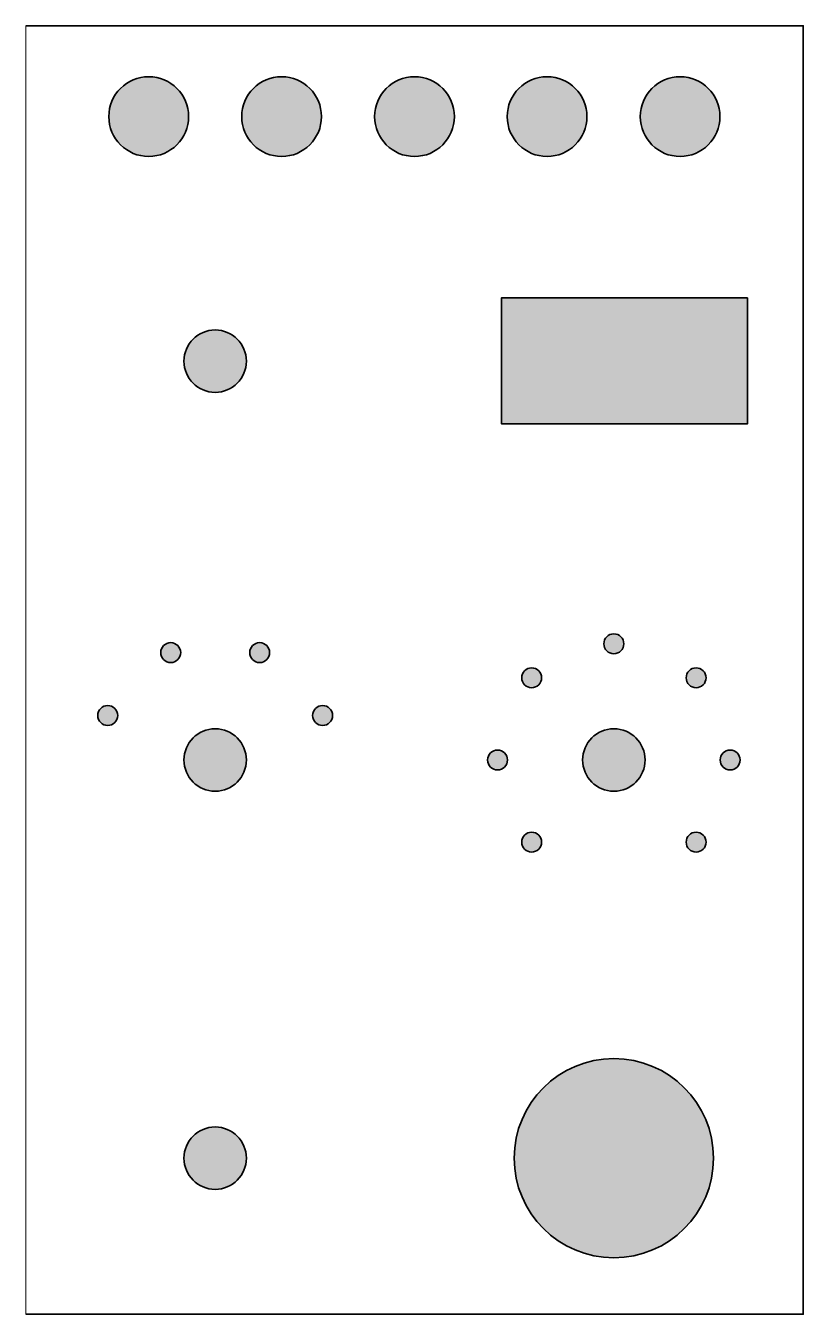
# Paper-space layout 'Layout1' of a CAD drawing. Header units: millimetres. Extents: x 0 to 117, y 0 to 194.
# The model-space entities are those that its viewports show. They can reach past a viewport. Long polylines and large blocks are cut down to what shows.
import ezdxf

# ---------------------------------------------------------------- set-up
doc = ezdxf.new("R2010")
doc.units = ezdxf.units.MM

msp = doc.modelspace()

# ---------------------------------------------------------------- hatches: boundary and pattern name
at = {"true_color": 0xffffff, "transparency": 33554687}
h = msp.add_hatch(color=7, dxfattribs=at)
edge = h.paths.add_edge_path(flags=0)
edge.add_spline(control_points=[(24.76, 186.32), (28.07, 186.32), (30.76, 183.64), (30.76, 180.32), (30.76, 177.01), (28.07, 174.32), (24.76, 174.32), (21.45, 174.32), (18.76, 177.01), (18.76, 180.32), (18.76, 183.64), (21.45, 186.32), (24.76, 186.32)], knot_values=[0, 0, 0, 0, 1, 1, 1, 2, 2, 2, 3, 3, 3, 4, 4, 4, 4], degree=3, periodic=1)
h = msp.add_hatch(color=7, dxfattribs=at)
edge = h.paths.add_edge_path(flags=0)
edge.add_spline(control_points=[(44.76, 186.32), (48.07, 186.32), (50.76, 183.64), (50.76, 180.32), (50.76, 177.01), (48.07, 174.32), (44.76, 174.32), (41.45, 174.32), (38.76, 177.01), (38.76, 180.32), (38.76, 183.64), (41.45, 186.32), (44.76, 186.32)], knot_values=[0, 0, 0, 0, 1, 1, 1, 2, 2, 2, 3, 3, 3, 4, 4, 4, 4], degree=3, periodic=1)
h = msp.add_hatch(color=7, dxfattribs=at)
edge = h.paths.add_edge_path(flags=0)
edge.add_spline(control_points=[(64.76, 186.32), (68.07, 186.32), (70.76, 183.64), (70.76, 180.32), (70.76, 177.01), (68.07, 174.32), (64.76, 174.32), (61.45, 174.32), (58.76, 177.01), (58.76, 180.32), (58.76, 183.64), (61.45, 186.32), (64.76, 186.32)], knot_values=[0, 0, 0, 0, 1, 1, 1, 2, 2, 2, 3, 3, 3, 4, 4, 4, 4], degree=3, periodic=1)
h = msp.add_hatch(color=7, dxfattribs=at)
edge = h.paths.add_edge_path(flags=0)
edge.add_spline(control_points=[(84.71, 186.32), (88.02, 186.32), (90.71, 183.64), (90.71, 180.32), (90.71, 177.01), (88.02, 174.32), (84.71, 174.32), (81.4, 174.32), (78.71, 177.01), (78.71, 180.32), (78.71, 183.64), (81.4, 186.32), (84.71, 186.32)], knot_values=[0, 0, 0, 0, 1, 1, 1, 2, 2, 2, 3, 3, 3, 4, 4, 4, 4], degree=3, periodic=1)
h = msp.add_hatch(color=7, dxfattribs=at)
edge = h.paths.add_edge_path(flags=0)
edge.add_spline(control_points=[(104.73, 186.32), (108.04, 186.32), (110.73, 183.64), (110.73, 180.32), (110.73, 177.01), (108.04, 174.32), (104.73, 174.32), (101.42, 174.32), (98.73, 177.01), (98.73, 180.32), (98.73, 183.64), (101.42, 186.32), (104.73, 186.32)], knot_values=[0, 0, 0, 0, 1, 1, 1, 2, 2, 2, 3, 3, 3, 4, 4, 4, 4], degree=3, periodic=1)
msp.add_hatch(color=7, dxfattribs=at).paths.add_polyline_path([(114.86, 153.05), (114.86, 134.05), (77.86, 134.05), (77.86, 153.05)], flags=0)
h = msp.add_hatch(color=7, dxfattribs=at)
edge = h.paths.add_edge_path(flags=0)
edge.add_spline(control_points=[(34.76, 148.2), (37.36, 148.2), (39.46, 146.09), (39.46, 143.5), (39.46, 140.91), (37.36, 138.8), (34.76, 138.8), (32.17, 138.8), (30.06, 140.91), (30.06, 143.5), (30.06, 146.09), (32.17, 148.2), (34.76, 148.2)], knot_values=[0, 0, 0, 0, 1, 1, 1, 2, 2, 2, 3, 3, 3, 4, 4, 4, 4], degree=3, periodic=1)
h = msp.add_hatch(color=7, dxfattribs=at)
edge = h.paths.add_edge_path(flags=0)
edge.add_spline(control_points=[(28.07, 101.12), (28.89, 101.12), (29.57, 100.45), (29.57, 99.62), (29.57, 98.79), (28.89, 98.12), (28.07, 98.12), (27.24, 98.12), (26.57, 98.79), (26.57, 99.62), (26.57, 100.45), (27.24, 101.12), (28.07, 101.12)], knot_values=[0, 0, 0, 0, 1, 1, 1, 2, 2, 2, 3, 3, 3, 4, 4, 4, 4], degree=3, periodic=1)
h = msp.add_hatch(color=7, dxfattribs=at)
edge = h.paths.add_edge_path(flags=0)
edge.add_spline(control_points=[(41.46, 101.12), (42.29, 101.12), (42.96, 100.45), (42.96, 99.62), (42.96, 98.79), (42.29, 98.12), (41.46, 98.12), (40.63, 98.12), (39.96, 98.79), (39.96, 99.62), (39.96, 100.45), (40.63, 101.12), (41.46, 101.12)], knot_values=[0, 0, 0, 0, 1, 1, 1, 2, 2, 2, 3, 3, 3, 4, 4, 4, 4], degree=3, periodic=1)
h = msp.add_hatch(color=7, dxfattribs=at)
edge = h.paths.add_edge_path(flags=0)
edge.add_spline(control_points=[(94.76, 102.45), (95.59, 102.45), (96.26, 101.78), (96.26, 100.95), (96.26, 100.12), (95.59, 99.45), (94.76, 99.45), (93.93, 99.45), (93.26, 100.12), (93.26, 100.95), (93.26, 101.78), (93.93, 102.45), (94.76, 102.45)], knot_values=[0, 0, 0, 0, 1, 1, 1, 2, 2, 2, 3, 3, 3, 4, 4, 4, 4], degree=3, periodic=1)
h = msp.add_hatch(color=7, dxfattribs=at)
edge = h.paths.add_edge_path(flags=0)
edge.add_spline(control_points=[(82.39, 97.33), (83.22, 97.33), (83.89, 96.65), (83.89, 95.83), (83.89, 95), (83.22, 94.33), (82.39, 94.33), (81.56, 94.33), (80.89, 95), (80.89, 95.83), (80.89, 96.65), (81.56, 97.33), (82.39, 97.33)], knot_values=[0, 0, 0, 0, 1, 1, 1, 2, 2, 2, 3, 3, 3, 4, 4, 4, 4], degree=3, periodic=1)
h = msp.add_hatch(color=7, dxfattribs=at)
edge = h.paths.add_edge_path(flags=0)
edge.add_spline(control_points=[(107.14, 97.33), (107.96, 97.33), (108.64, 96.65), (108.64, 95.83), (108.64, 95), (107.96, 94.33), (107.14, 94.33), (106.31, 94.33), (105.64, 95), (105.64, 95.83), (105.64, 96.65), (106.31, 97.33), (107.14, 97.33)], knot_values=[0, 0, 0, 0, 1, 1, 1, 2, 2, 2, 3, 3, 3, 4, 4, 4, 4], degree=3, periodic=1)
h = msp.add_hatch(color=7, dxfattribs=at)
edge = h.paths.add_edge_path(flags=0)
edge.add_spline(control_points=[(18.59, 91.65), (19.42, 91.65), (20.09, 90.98), (20.09, 90.15), (20.09, 89.32), (19.42, 88.65), (18.59, 88.65), (17.77, 88.65), (17.09, 89.32), (17.09, 90.15), (17.09, 90.98), (17.77, 91.65), (18.59, 91.65)], knot_values=[0, 0, 0, 0, 1, 1, 1, 2, 2, 2, 3, 3, 3, 4, 4, 4, 4], degree=3, periodic=1)
h = msp.add_hatch(color=7, dxfattribs=at)
edge = h.paths.add_edge_path(flags=0)
edge.add_spline(control_points=[(50.93, 91.65), (51.76, 91.65), (52.43, 90.98), (52.43, 90.15), (52.43, 89.32), (51.76, 88.65), (50.93, 88.65), (50.1, 88.65), (49.43, 89.32), (49.43, 90.15), (49.43, 90.98), (50.1, 91.65), (50.93, 91.65)], knot_values=[0, 0, 0, 0, 1, 1, 1, 2, 2, 2, 3, 3, 3, 4, 4, 4, 4], degree=3, periodic=1)
h = msp.add_hatch(color=7, dxfattribs=at)
edge = h.paths.add_edge_path(flags=0)
edge.add_spline(control_points=[(34.76, 88.15), (37.36, 88.15), (39.46, 86.05), (39.46, 83.45), (39.46, 80.86), (37.36, 78.75), (34.76, 78.75), (32.17, 78.75), (30.06, 80.86), (30.06, 83.45), (30.06, 86.05), (32.17, 88.15), (34.76, 88.15)], knot_values=[0, 0, 0, 0, 1, 1, 1, 2, 2, 2, 3, 3, 3, 4, 4, 4, 4], degree=3, periodic=1)
h = msp.add_hatch(color=7, dxfattribs=at)
edge = h.paths.add_edge_path(flags=0)
edge.add_spline(control_points=[(94.76, 88.15), (97.36, 88.15), (99.46, 86.05), (99.46, 83.45), (99.46, 80.86), (97.36, 78.75), (94.76, 78.75), (92.17, 78.75), (90.06, 80.86), (90.06, 83.45), (90.06, 86.05), (92.17, 88.15), (94.76, 88.15)], knot_values=[0, 0, 0, 0, 1, 1, 1, 2, 2, 2, 3, 3, 3, 4, 4, 4, 4], degree=3, periodic=1)
h = msp.add_hatch(color=7, dxfattribs=at)
edge = h.paths.add_edge_path(flags=0)
edge.add_spline(control_points=[(77.26, 84.95), (78.09, 84.95), (78.76, 84.28), (78.76, 83.45), (78.76, 82.62), (78.09, 81.95), (77.26, 81.95), (76.43, 81.95), (75.76, 82.62), (75.76, 83.45), (75.76, 84.28), (76.43, 84.95), (77.26, 84.95)], knot_values=[0, 0, 0, 0, 1, 1, 1, 2, 2, 2, 3, 3, 3, 4, 4, 4, 4], degree=3, periodic=1)
h = msp.add_hatch(color=7, dxfattribs=at)
edge = h.paths.add_edge_path(flags=0)
edge.add_spline(control_points=[(112.26, 84.95), (113.09, 84.95), (113.76, 84.28), (113.76, 83.45), (113.76, 82.62), (113.09, 81.95), (112.26, 81.95), (111.43, 81.95), (110.76, 82.62), (110.76, 83.45), (110.76, 84.28), (111.43, 84.95), (112.26, 84.95)], knot_values=[0, 0, 0, 0, 1, 1, 1, 2, 2, 2, 3, 3, 3, 4, 4, 4, 4], degree=3, periodic=1)
h = msp.add_hatch(color=7, dxfattribs=at)
edge = h.paths.add_edge_path(flags=0)
edge.add_spline(control_points=[(82.39, 72.58), (83.22, 72.58), (83.89, 71.91), (83.89, 71.08), (83.89, 70.25), (83.22, 69.58), (82.39, 69.58), (81.56, 69.58), (80.89, 70.25), (80.89, 71.08), (80.89, 71.91), (81.56, 72.58), (82.39, 72.58)], knot_values=[0, 0, 0, 0, 1, 1, 1, 2, 2, 2, 3, 3, 3, 4, 4, 4, 4], degree=3, periodic=1)
h = msp.add_hatch(color=7, dxfattribs=at)
edge = h.paths.add_edge_path(flags=0)
edge.add_spline(control_points=[(107.14, 72.58), (107.96, 72.58), (108.64, 71.91), (108.64, 71.08), (108.64, 70.25), (107.96, 69.58), (107.14, 69.58), (106.31, 69.58), (105.64, 70.25), (105.64, 71.08), (105.64, 71.91), (106.31, 72.58), (107.14, 72.58)], knot_values=[0, 0, 0, 0, 1, 1, 1, 2, 2, 2, 3, 3, 3, 4, 4, 4, 4], degree=3, periodic=1)
h = msp.add_hatch(color=7, dxfattribs=at)
edge = h.paths.add_edge_path(flags=0)
edge.add_spline(control_points=[(94.76, 38.5), (103.04, 38.5), (109.76, 31.78), (109.76, 23.5), (109.76, 15.22), (103.04, 8.5), (94.76, 8.5), (86.48, 8.5), (79.76, 15.22), (79.76, 23.5), (79.76, 31.78), (86.48, 38.5), (94.76, 38.5)], knot_values=[0, 0, 0, 0, 1, 1, 1, 2, 2, 2, 3, 3, 3, 4, 4, 4, 4], degree=3, periodic=1)
h = msp.add_hatch(color=7, dxfattribs=at)
edge = h.paths.add_edge_path(flags=0)
edge.add_spline(control_points=[(34.76, 28.2), (37.36, 28.2), (39.46, 26.09), (39.46, 23.5), (39.46, 20.91), (37.36, 18.8), (34.76, 18.8), (32.17, 18.8), (30.06, 20.91), (30.06, 23.5), (30.06, 26.09), (32.17, 28.2), (34.76, 28.2)], knot_values=[0, 0, 0, 0, 1, 1, 1, 2, 2, 2, 3, 3, 3, 4, 4, 4, 4], degree=3, periodic=1)

# ---------------------------------------------------------------- linework, layer by layer
at = {"color": 18, "linetype": 'Continuous', "lineweight": 35, "true_color": 0x000000}
for points in [[(6.26, 194), (123.26, 194), (123.26, 0), (6.26, 0), (6.26, 194)], [(114.86, 153.05), (114.86, 134.05), (77.86, 134.05), (77.86, 153.05), (114.86, 153.05)]]:
    msp.add_lwpolyline(points, close=True, dxfattribs=at)
for points in [[(24.76, 186.32), (28.07, 186.32), (30.76, 183.64), (30.76, 180.32), (30.76, 177.01), (28.07, 174.32), (24.76, 174.32), (21.45, 174.32), (18.76, 177.01), (18.76, 180.32), (18.76, 183.64), (21.45, 186.32), (24.76, 186.32)], [(44.76, 186.32), (48.07, 186.32), (50.76, 183.64), (50.76, 180.32), (50.76, 177.01), (48.07, 174.32), (44.76, 174.32), (41.45, 174.32), (38.76, 177.01), (38.76, 180.32), (38.76, 183.64), (41.45, 186.32), (44.76, 186.32)], [(64.76, 186.32), (68.07, 186.32), (70.76, 183.64), (70.76, 180.32), (70.76, 177.01), (68.07, 174.32), (64.76, 174.32), (61.45, 174.32), (58.76, 177.01), (58.76, 180.32), (58.76, 183.64), (61.45, 186.32), (64.76, 186.32)], [(84.71, 186.32), (88.02, 186.32), (90.71, 183.64), (90.71, 180.32), (90.71, 177.01), (88.02, 174.32), (84.71, 174.32), (81.4, 174.32), (78.71, 177.01), (78.71, 180.32), (78.71, 183.64), (81.4, 186.32), (84.71, 186.32)], [(104.73, 186.32), (108.04, 186.32), (110.73, 183.64), (110.73, 180.32), (110.73, 177.01), (108.04, 174.32), (104.73, 174.32), (101.42, 174.32), (98.73, 177.01), (98.73, 180.32), (98.73, 183.64), (101.42, 186.32), (104.73, 186.32)], [(34.76, 148.2), (37.36, 148.2), (39.46, 146.09), (39.46, 143.5), (39.46, 140.91), (37.36, 138.8), (34.76, 138.8), (32.17, 138.8), (30.06, 140.91), (30.06, 143.5), (30.06, 146.09), (32.17, 148.2), (34.76, 148.2)], [(28.07, 101.12), (28.89, 101.12), (29.57, 100.45), (29.57, 99.62), (29.57, 98.79), (28.89, 98.12), (28.07, 98.12), (27.24, 98.12), (26.57, 98.79), (26.57, 99.62), (26.57, 100.45), (27.24, 101.12), (28.07, 101.12)], [(41.46, 101.12), (42.29, 101.12), (42.96, 100.45), (42.96, 99.62), (42.96, 98.79), (42.29, 98.12), (41.46, 98.12), (40.63, 98.12), (39.96, 98.79), (39.96, 99.62), (39.96, 100.45), (40.63, 101.12), (41.46, 101.12)], [(94.76, 102.45), (95.59, 102.45), (96.26, 101.78), (96.26, 100.95), (96.26, 100.12), (95.59, 99.45), (94.76, 99.45), (93.93, 99.45), (93.26, 100.12), (93.26, 100.95), (93.26, 101.78), (93.93, 102.45), (94.76, 102.45)], [(82.39, 97.33), (83.22, 97.33), (83.89, 96.65), (83.89, 95.83), (83.89, 95), (83.22, 94.33), (82.39, 94.33), (81.56, 94.33), (80.89, 95), (80.89, 95.83), (80.89, 96.65), (81.56, 97.33), (82.39, 97.33)], [(107.14, 97.33), (107.96, 97.33), (108.64, 96.65), (108.64, 95.83), (108.64, 95), (107.96, 94.33), (107.14, 94.33), (106.31, 94.33), (105.64, 95), (105.64, 95.83), (105.64, 96.65), (106.31, 97.33), (107.14, 97.33)], [(18.59, 91.65), (19.42, 91.65), (20.09, 90.98), (20.09, 90.15), (20.09, 89.32), (19.42, 88.65), (18.59, 88.65), (17.77, 88.65), (17.09, 89.32), (17.09, 90.15), (17.09, 90.98), (17.77, 91.65), (18.59, 91.65)], [(50.93, 91.65), (51.76, 91.65), (52.43, 90.98), (52.43, 90.15), (52.43, 89.32), (51.76, 88.65), (50.93, 88.65), (50.1, 88.65), (49.43, 89.32), (49.43, 90.15), (49.43, 90.98), (50.1, 91.65), (50.93, 91.65)], [(34.76, 88.15), (37.36, 88.15), (39.46, 86.05), (39.46, 83.45), (39.46, 80.86), (37.36, 78.75), (34.76, 78.75), (32.17, 78.75), (30.06, 80.86), (30.06, 83.45), (30.06, 86.05), (32.17, 88.15), (34.76, 88.15)], [(94.76, 88.15), (97.36, 88.15), (99.46, 86.05), (99.46, 83.45), (99.46, 80.86), (97.36, 78.75), (94.76, 78.75), (92.17, 78.75), (90.06, 80.86), (90.06, 83.45), (90.06, 86.05), (92.17, 88.15), (94.76, 88.15)], [(77.26, 84.95), (78.09, 84.95), (78.76, 84.28), (78.76, 83.45), (78.76, 82.62), (78.09, 81.95), (77.26, 81.95), (76.43, 81.95), (75.76, 82.62), (75.76, 83.45), (75.76, 84.28), (76.43, 84.95), (77.26, 84.95)], [(112.26, 84.95), (113.09, 84.95), (113.76, 84.28), (113.76, 83.45), (113.76, 82.62), (113.09, 81.95), (112.26, 81.95), (111.43, 81.95), (110.76, 82.62), (110.76, 83.45), (110.76, 84.28), (111.43, 84.95), (112.26, 84.95)], [(82.39, 72.58), (83.22, 72.58), (83.89, 71.91), (83.89, 71.08), (83.89, 70.25), (83.22, 69.58), (82.39, 69.58), (81.56, 69.58), (80.89, 70.25), (80.89, 71.08), (80.89, 71.91), (81.56, 72.58), (82.39, 72.58)], [(107.14, 72.58), (107.96, 72.58), (108.64, 71.91), (108.64, 71.08), (108.64, 70.25), (107.96, 69.58), (107.14, 69.58), (106.31, 69.58), (105.64, 70.25), (105.64, 71.08), (105.64, 71.91), (106.31, 72.58), (107.14, 72.58)], [(94.76, 38.5), (103.04, 38.5), (109.76, 31.78), (109.76, 23.5), (109.76, 15.22), (103.04, 8.5), (94.76, 8.5), (86.48, 8.5), (79.76, 15.22), (79.76, 23.5), (79.76, 31.78), (86.48, 38.5), (94.76, 38.5)], [(34.76, 28.2), (37.36, 28.2), (39.46, 26.09), (39.46, 23.5), (39.46, 20.91), (37.36, 18.8), (34.76, 18.8), (32.17, 18.8), (30.06, 20.91), (30.06, 23.5), (30.06, 26.09), (32.17, 28.2), (34.76, 28.2)]]:
    msp.add_open_spline(points, degree=3, knots=[0, 0, 0, 0, 1, 1, 1, 2, 2, 2, 3, 3, 3, 4, 4, 4, 4], dxfattribs=at)

psp = doc.layouts.get("Layout1")

# ---------------------------------------------------------------- viewports
at = {"layer": '0'}
psp.add_viewport(center=(58.5, 97), size=(117, 194), view_center_point=(64.76, 97), view_height=194, dxfattribs=at)

doc.saveas('drawing.dxf')
